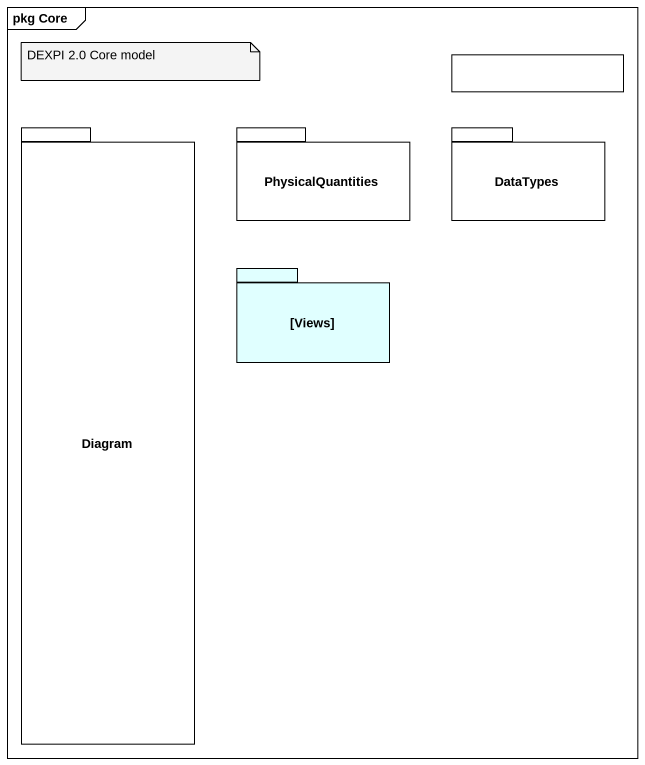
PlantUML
@startuml
mainframe pkg Core
rectangle " " as rectangle1
package Diagram {
}
package PhysicalQuantities {
}
package DataTypes {
}
package "[Views]" as Views #E0FFFF {
}
note as N1
  DEXPI 2.0 Core model
end note
@enduml
